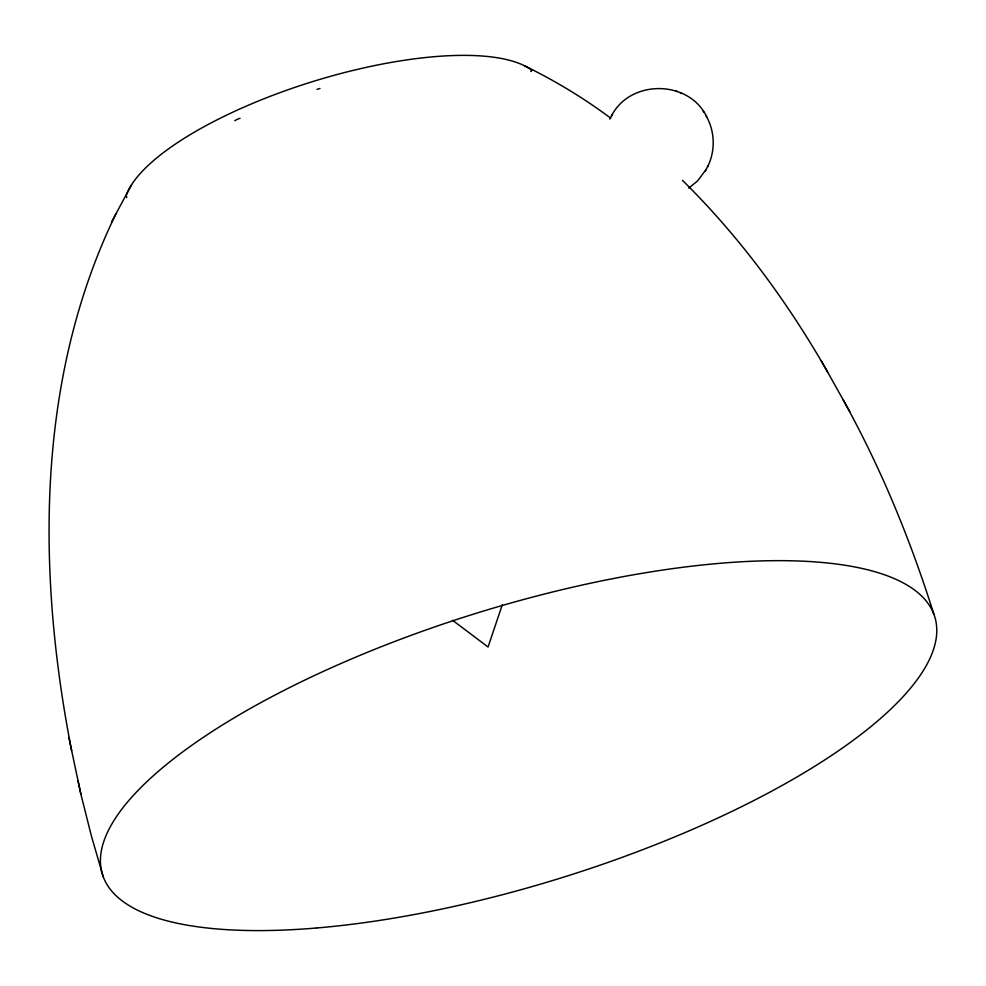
<?xml version="1.0" encoding="UTF-8"?>
<svg xmlns="http://www.w3.org/2000/svg" width="986" height="986" viewBox="0 0 986 986"><rect width="100%" height="100%" fill="white"/><g stroke="black" fill="none" stroke-linecap="round" stroke-linejoin="round"><path stroke-width="1.48" d="M502.293 604.751L488.07 647.013L452.512 620.243M707.554 166.794C715.7 150.784 714.998 130.645 705.742 115.251M115.966 213.765C35.447 379.437 36.95 573.408 71.645 750.716M611.542 115.818C630.017 79.274 688.783 79.472 706.654 116.718M688.82 188.055L697.583 180.919L706.099 169.555M609.829 119.059L612.306 114.376M705.335 170.997L708.379 165.229M111.504 222.072L131.458 184.937M675.706 90.909L677.197 91.501M679.995 92.598L681.659 93.251M524.256 65.655C554.576 80.482 583.663 97.934 610.691 118.172M682.485 180.376C739.808 236.886 787.876 302.345 827.698 372.166M703.08 110.999L703.967 112.416M843.092 399.749C880.868 467.771 910.559 540.106 933.89 614.278M821.19 360.642L849.759 411.544M103.296 876.961L91.427 836.079L80.827 793.94L68.884 737.528M78.042 780.629L80.827 793.94M126.035 196.128A217.82 69.476 -17.2 0 1 313.018 81.481A217.82 69.476 -17.2 0 1 532.058 70.45M126.491 197.545A21.778 7.235 79.6 0 1 126.886 196.99M530.641 71.115A21.778 7.592 65.6 0 1 531.343 71.436M234.804 120.699A21.778 19.202 -68.3 0 1 240.091 118.308M317.011 89.393A21.778 20.644 -14.8 0 1 319.994 88.493M316.555 927.999A435.639 138.952 -17.2 0 0 936.7 627.675A435.639 138.952 -17.2 0 0 302.529 681.19A435.639 138.952 -17.2 0 0 316.555 927.999"/></g></svg>
